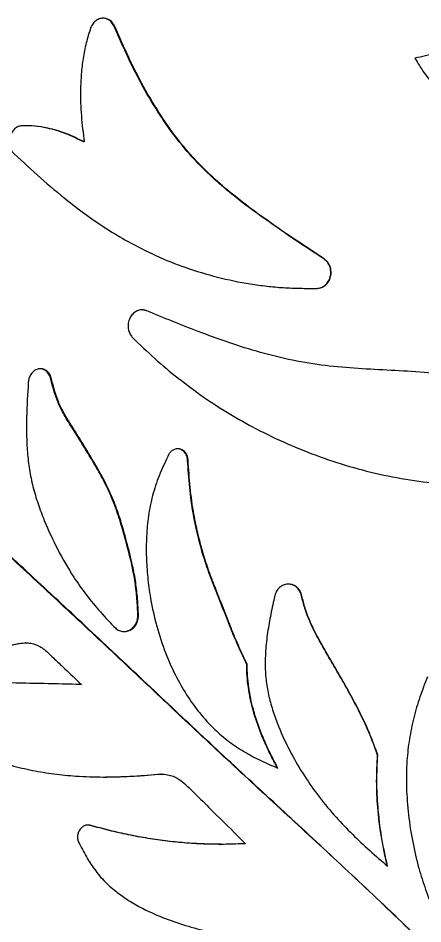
# Model space of a CAD drawing. Header units: millimetres. Extents: x 8 to 867, y 8 to 585.
# Drawn here: x 721.67 to 731.97, y 228.55 to 251.56 of the extents above; entities that cross this region are included whole.
import ezdxf

# ---------------------------------------------------------------- set-up
doc = ezdxf.new("R2010")
doc.units = ezdxf.units.MM
doc.layers.add('OUTLINE', color=7, linetype='Continuous', lineweight=25)

msp = doc.modelspace()

# ---------------------------------------------------------------- linework, layer by layer
at = {"layer": 'OUTLINE'}
for p, q in [((723.35911, 248.41719), (723.34101, 248.41719)), ((729.45142, 245.44296), (728.76697, 245.89615)), ((729.45982, 245.44296), (728.78132, 245.89283)), ((724.93394, 244.12597), (724.8323, 244.148)), ((722.53243, 242.35379), (722.51323, 242.35379)), ((725.9992, 240.33676), (725.98549, 240.33676)), ((724.73788, 236.37497), (724.72232, 236.37497)), ((721.67861, 235.6701), (721.85292, 235.68618)), ((721.87295, 235.68876), (721.85272, 235.68876)), ((727.50151, 235.13947), (727.49027, 235.13947)), ((723.28479, 234.62834), (723.26704, 234.62834)), ((730.8253, 232.83607), (730.81922, 232.83607)), ((725.32259, 232.35165), (725.30782, 232.35165)), ((723.50869, 231.04884), (723.4389, 231.0557)), ((726.83063, 230.56724), (726.84343, 230.56724))]:
    msp.add_line(p, q, dxfattribs=at)
for points, knots in [([(724.14549, 251.33617), (724.12518, 251.37506), (724.08451, 251.45295), (723.98332, 251.53203), (723.86992, 251.56719), (723.75858, 251.5574), (723.65986, 251.50982), (723.57364, 251.42843), (723.53923, 251.35337), (723.5209, 251.31338)], [0, 0, 0, 0, 0.15348404, 0.30735477, 0.45083314, 0.58306581, 0.71238166, 0.8467359, 1, 1, 1, 1]), ([(724.12861, 251.33617), (724.10826, 251.37525), (724.06753, 251.45351), (723.96635, 251.52968), (723.87834, 251.56461), (723.83035, 251.55887), (723.82103, 251.55776)], [0, 0, 0, 0, 0.31604069, 0.63286075, 0.92868485, 1, 1, 1, 1]), ([(723.5209, 251.31338), (723.48055, 251.18717), (723.39943, 250.93343), (723.32405, 250.53962), (723.2774, 250.14081), (723.25565, 249.65334), (723.27267, 249.07542), (723.33021, 248.63725), (723.35911, 248.41719)], [0, 0, 0, 0, 0.13608815, 0.27359237, 0.409604007, 0.546442641, 0.772212959, 1, 1, 1, 1]), ([(728.76697, 245.89615), (728.49713, 246.08071), (727.95754, 246.44979), (727.25446, 246.96577), (726.66753, 247.45882), (726.19447, 247.92214), (725.72586, 248.46388), (725.27858, 249.09266), (724.84878, 249.80606), (724.46786, 250.55688), (724.24171, 251.07636), (724.12861, 251.33617)], [0, 0, 0, 0, 0.13448561, 0.2689283, 0.36014235, 0.45145646, 0.54260174, 0.65571608, 0.76887641, 0.8844066, 1, 1, 1, 1]), ([(728.78132, 245.89283), (728.51158, 246.07756), (727.97219, 246.44698), (727.26941, 246.96341), (726.68268, 247.45672), (726.20981, 247.92025), (725.74141, 248.46227), (725.29441, 249.09141), (724.86494, 249.80525), (724.48437, 250.55649), (724.25847, 251.07623), (724.14549, 251.33617)], [0, 0, 0, 0, 0.13447259, 0.26890274, 0.36010746, 0.45141174, 0.54254688, 0.65567424, 0.76884748, 0.88439223, 1, 1, 1, 1]), ([(737.48764, 248.76855), (737.3623, 248.89802), (737.11162, 249.15694), (736.7206, 249.53018), (736.33972, 249.85139), (735.96798, 250.11571), (735.61153, 250.32652), (735.23719, 250.5032), (734.82375, 250.64516), (734.37263, 250.7403), (733.89055, 250.79057), (733.38276, 250.79737), (732.8537, 250.75495), (732.3072, 250.66711), (731.94783, 250.58577), (731.76818, 250.5451)], [0, 0, 0, 0, 0.0846497, 0.16930135, 0.25382072, 0.31842374, 0.38330726, 0.44805295, 0.51246742, 0.58811199, 0.66401533, 0.73978422, 0.82639962, 0.91321614, 1, 1, 1, 1]), ([(731.76818, 250.5451), (731.84516, 250.41928), (731.99925, 250.16744), (732.26977, 249.81633), (732.5872, 249.49221), (732.94001, 249.19003), (733.3171, 248.89985), (733.72053, 248.64808), (734.13459, 248.45925), (734.55152, 248.33618), (734.95987, 248.25782), (735.3737, 248.21375), (735.84745, 248.1943), (736.37926, 248.20814), (736.77092, 248.23704), (736.9668, 248.2515)], [0, 0, 0, 0, 0.07300132, 0.146114759, 0.218949388, 0.29730638, 0.376008273, 0.454283129, 0.532054238, 0.600181284, 0.668603375, 0.737203014, 0.805572943, 0.902758272, 1, 1, 1, 1]), ([(721.78102, 248.82985), (721.74585, 248.82504), (721.67549, 248.8154), (721.58221, 248.75172), (721.507, 248.65966), (721.45803, 248.53855), (721.44384, 248.39798), (721.47194, 248.25625), (721.52637, 248.16147), (721.56683, 248.12056), (721.57587, 248.11141)], [0, 0, 0, 0, 0.121332763, 0.242740824, 0.368264235, 0.504726779, 0.651526654, 0.807091863, 0.956864936, 1, 1, 1, 1]), ([(723.34101, 248.41719), (723.19089, 248.49124), (722.8906, 248.63937), (722.46663, 248.76253), (722.08818, 248.8268), (721.87011, 248.82883), (721.76042, 248.82985)], [0, 0, 0, 0, 0.2994828, 0.59910004, 0.79833805, 1, 1, 1, 1]), ([(723.35911, 248.41719), (723.20903, 248.49133), (722.9088, 248.63965), (722.48523, 248.76275), (722.10757, 248.82683), (721.89031, 248.82884), (721.78102, 248.82985)], [0, 0, 0, 0, 0.29992689, 0.59999011, 0.79878569, 1, 1, 1, 1]), ([(721.57587, 248.11141), (721.79752, 247.90792), (722.24076, 247.50099), (722.8571, 246.97864), (723.42235, 246.54896), (723.92678, 246.20135), (724.28067, 245.99564), (724.45753, 245.89283)], [0, 0, 0, 0, 0.24869611, 0.49732609, 0.66488479, 0.8325209, 1, 1, 1, 1]), ([(734.77028, 225.12804), (734.58009, 225.34379), (734.0351, 225.962), (733.09679, 226.9442), (731.87181, 228.17257), (730.52519, 229.45621), (729.07203, 230.80487), (727.61941, 232.13715), (726.18568, 233.46909), (724.77354, 234.80045), (723.37066, 236.11412), (721.98081, 237.40811), (720.70846, 238.57779), (719.55349, 239.6287), (718.51621, 240.56987), (717.49354, 241.49472), (716.48164, 242.40813), (715.4825, 243.30896), (714.49906, 244.19482), (713.53726, 245.06073), (712.9186, 245.61774), (712.60937, 245.89615)], [0, 0, 0, 0, 0.02647875, 0.07587289, 0.12521195, 0.18670984, 0.24824758, 0.30978944, 0.37129327, 0.43281494, 0.49437841, 0.55593432, 0.61744577, 0.66481137, 0.71220126, 0.75958896, 0.80695158, 0.85519983, 0.90348024, 0.9517568, 1, 1, 1, 1]), ([(737.2726, 222.05664), (736.94938, 222.48467), (736.30259, 223.34119), (735.27073, 224.57734), (734.20165, 225.78039), (733.09759, 226.94818), (731.87199, 228.17598), (730.52679, 229.46103), (729.07452, 230.81063), (727.623, 232.14405), (726.19037, 233.47711), (724.77933, 234.80956), (723.37747, 236.12423), (721.98865, 237.41919), (720.71833, 238.58874), (719.56638, 239.63854), (718.53303, 240.57761), (717.51421, 241.50046), (716.50611, 242.4119), (715.51071, 243.31082), (714.53092, 244.19484), (713.57263, 245.05899), (712.95615, 245.61495), (712.64802, 245.89283)], [0, 0, 0, 0, 0.04402205, 0.08809097, 0.13218404, 0.17626853, 0.22030357, 0.27519056, 0.33011297, 0.38503915, 0.43993128, 0.49483962, 0.54978535, 0.60472429, 0.65962346, 0.70176878, 0.74393563, 0.78610046, 0.82824315, 0.87117009, 0.9141255, 0.95707755, 1, 1, 1, 1]), ([(724.45753, 245.89283), (724.69673, 245.76733), (725.17511, 245.51634), (725.94226, 245.21252), (726.74421, 244.96951), (727.43826, 244.82696), (727.99946, 244.74969), (728.42212, 244.71043), (728.84901, 244.69554), (729.13554, 244.69582), (729.27884, 244.69596)], [0, 0, 0, 0, 0.16396284, 0.32791149, 0.49683128, 0.66574398, 0.748942, 0.83213346, 0.91605299, 1, 1, 1, 1]), ([(729.27017, 244.69596), (729.30886, 244.70069), (729.3863, 244.71017), (729.48849, 244.7743), (729.57056, 244.86697), (729.62311, 244.98829), (729.63737, 245.12857), (729.60498, 245.26969), (729.53667, 245.37925), (729.47497, 245.42536), (729.45142, 245.44296)], [0, 0, 0, 0, 0.1168197, 0.23380206, 0.3526421, 0.48317648, 0.62180215, 0.76729119, 0.91119015, 1, 1, 1, 1]), ([(729.27884, 244.69596), (729.31743, 244.70068), (729.39466, 244.71014), (729.49657, 244.77413), (729.57851, 244.8666), (729.6311, 244.98779), (729.64551, 245.12811), (729.61327, 245.26943), (729.54502, 245.37917), (729.48333, 245.42536), (729.45982, 245.44296)], [0, 0, 0, 0, 0.11657713, 0.23331137, 0.35194392, 0.48248701, 0.62124694, 0.76704295, 0.91122581, 1, 1, 1, 1]), ([(724.94941, 244.12597), (724.91386, 244.13655), (724.84271, 244.15772), (724.73071, 244.13949), (724.62972, 244.08578), (724.54624, 243.99838), (724.48827, 243.88179), (724.46532, 243.74401), (724.48621, 243.60166), (724.53642, 243.50358), (724.57598, 243.45944), (724.58467, 243.44975)], [0, 0, 0, 0, 0.10932423, 0.21876755, 0.32630178, 0.43874071, 0.55970285, 0.68965548, 0.826364, 0.96185555, 1, 1, 1, 1]), ([(740.52506, 239.27117), (740.35358, 239.41443), (740.00988, 239.70155), (739.48431, 240.12189), (738.94418, 240.52444), (738.38559, 240.89886), (737.80517, 241.23559), (737.1772, 241.53263), (736.50098, 241.7781), (735.78418, 241.98105), (735.05467, 242.14141), (734.31768, 242.27085), (733.57773, 242.37728), (732.80645, 242.48464), (732.00067, 242.56691), (731.16074, 242.61174), (730.32351, 242.65614), (729.4857, 242.72365), (728.65433, 242.85912), (727.83553, 243.06186), (727.03483, 243.31239), (726.29031, 243.58357), (725.59636, 243.85841), (725.16507, 244.03678), (724.94941, 244.12597)], [0, 0, 0, 0, 0.04002455, 0.080219, 0.12040147, 0.16045139, 0.20033971, 0.24015942, 0.28433012, 0.32857253, 0.37296927, 0.41748664, 0.46200787, 0.50636483, 0.55658765, 0.60687005, 0.65715962, 0.70739208, 0.75856734, 0.80987979, 0.86128707, 0.91259208, 0.95629498, 1, 1, 1, 1]), ([(724.58467, 243.44975), (724.7713, 243.26917), (725.14508, 242.90749), (725.74608, 242.40586), (726.37587, 241.93735), (727.03527, 241.5083), (727.75075, 241.10706), (728.52411, 240.73847), (729.35474, 240.40659), (730.21105, 240.13116), (731.0871, 239.91752), (731.956, 239.77507), (732.81184, 239.70336), (733.64903, 239.6769), (734.4878, 239.6732), (735.27288, 239.67579), (736.00424, 239.65849), (736.68049, 239.60972), (737.35244, 239.52331), (738.01516, 239.39212), (738.7078, 239.19275), (739.42271, 238.91666), (739.91665, 238.69724), (740.16369, 238.58751)], [0, 0, 0, 0, 0.04771816, 0.09557057, 0.14344756, 0.19126046, 0.23894532, 0.29241879, 0.34612772, 0.39986949, 0.45348747, 0.50688448, 0.55618864, 0.60556117, 0.6549969, 0.70438731, 0.74424559, 0.78424792, 0.82422487, 0.86408109, 0.90381649, 0.95189479, 1, 1, 1, 1]), ([(722.53243, 242.35379), (722.52427, 242.39448), (722.50794, 242.47594), (722.43838, 242.57489), (722.34678, 242.63766), (722.24622, 242.65838), (722.14963, 242.64089), (722.06325, 242.5906), (721.99301, 242.51109), (721.94741, 242.4143), (721.93831, 242.34473), (721.93416, 242.31295)], [0, 0, 0, 0, 0.12533148, 0.25090194, 0.36884012, 0.47740714, 0.58014012, 0.68246863, 0.78955694, 0.90386848, 1, 1, 1, 1]), ([(722.51323, 242.35379), (722.50507, 242.39437), (722.48875, 242.47559), (722.41912, 242.57557), (722.32782, 242.63452), (722.25737, 242.65798), (722.22398, 242.65195), (722.22348, 242.65186)], [0, 0, 0, 0, 0.26135976, 0.52320879, 0.76946487, 0.99653675, 1, 1, 1, 1]), ([(721.93416, 242.31295), (721.91682, 242.01646), (721.89078, 241.57108), (721.8873, 240.97657), (721.90736, 240.53077), (721.95909, 240.08876), (722.04852, 239.65029), (722.17718, 239.21995), (722.37981, 238.6832), (722.6731, 238.05476), (723.03666, 237.42314), (723.40763, 236.89831), (723.76396, 236.46819), (724.02102, 236.19944), (724.14951, 236.0651)], [0, 0, 0, 0, 0.126951869, 0.190706542, 0.254438937, 0.318215516, 0.381975661, 0.447634261, 0.513319752, 0.632561971, 0.751809274, 0.834458932, 0.917252638, 1, 1, 1, 1]), ([(724.72232, 236.37497), (724.71548, 236.51692), (724.70179, 236.80089), (724.65604, 237.22427), (724.564, 237.71003), (724.42306, 238.25431), (724.26492, 238.81783), (724.08525, 239.32476), (723.87962, 239.76797), (723.6818, 240.12018), (723.47501, 240.46467), (723.27946, 240.79434), (723.04115, 241.16839), (722.8335, 241.4859), (722.68645, 241.79004), (722.59125, 242.06868), (722.53923, 242.25875), (722.51323, 242.35379)], [0, 0, 0, 0, 0.064985994, 0.129998901, 0.194888431, 0.291957339, 0.389020706, 0.464899051, 0.540777249, 0.616326213, 0.654082988, 0.729594795, 0.796505219, 0.863394192, 0.908782827, 0.954392464, 1, 1, 1, 1]), ([(724.73788, 236.37497), (724.73103, 236.51713), (724.71734, 236.8015), (724.67153, 237.22548), (724.57939, 237.71193), (724.43844, 238.25704), (724.28023, 238.82145), (724.10013, 239.32914), (723.894, 239.773), (723.69585, 240.12579), (723.48883, 240.47092), (723.29376, 240.80052), (723.05615, 241.17358), (722.84991, 241.48973), (722.70422, 241.79268), (722.60988, 242.07005), (722.55825, 242.25921), (722.53243, 242.35379)], [0, 0, 0, 0, 0.06509478, 0.13021652, 0.19521537, 0.29244691, 0.38967237, 0.46569828, 0.54172491, 0.61741925, 0.65524879, 0.73090623, 0.79748858, 0.8640483, 0.90921998, 0.95461072, 1, 1, 1, 1]), ([(725.9992, 240.33676), (725.99438, 240.37247), (725.98473, 240.44395), (725.92839, 240.53488), (725.85008, 240.59664), (725.76092, 240.62229), (725.67378, 240.61435), (725.59495, 240.57739), (725.54084, 240.5276), (725.51677, 240.49056), (725.50903, 240.47866)], [0, 0, 0, 0, 0.14984447, 0.29992674, 0.44248986, 0.57258103, 0.69486544, 0.81482473, 0.94048757, 1, 1, 1, 1]), ([(725.98549, 240.33676), (725.98067, 240.37239), (725.97103, 240.44369), (725.91471, 240.53519), (725.83651, 240.59468), (725.7678, 240.62036), (725.73084, 240.61594), (725.7238, 240.6151)], [0, 0, 0, 0, 0.248162152, 0.496710734, 0.733082518, 0.94916369, 1, 1, 1, 1]), ([(725.50903, 240.47866), (725.43239, 240.3195), (725.27898, 240.00089), (725.10448, 239.49851), (724.99043, 238.98182), (724.93902, 238.45874), (724.92875, 237.93603), (724.95937, 237.41474), (725.03367, 236.83269), (725.16712, 236.19471), (725.38196, 235.5127), (725.64777, 234.90138), (725.95316, 234.36412), (726.28602, 233.90073), (726.6464, 233.50167), (727.03134, 233.17454), (727.42687, 232.91287), (727.8454, 232.68753), (728.13845, 232.56531), (728.28466, 232.50434)], [0, 0, 0, 0, 0.05560671, 0.11131232, 0.16675471, 0.22142043, 0.27628058, 0.33120842, 0.38596576, 0.46162533, 0.53746601, 0.61306888, 0.67409253, 0.73526399, 0.79621172, 0.84693845, 0.89793614, 0.94907686, 1, 1, 1, 1]), ([(727.49027, 235.13947), (727.42313, 235.28319), (727.28887, 235.5706), (727.13196, 235.93503), (726.93239, 236.45369), (726.7214, 236.96731), (726.49446, 237.5604), (726.34861, 238.01516), (726.22854, 238.4782), (726.1155, 239.01813), (726.03139, 239.63868), (726.00079, 240.104), (725.98549, 240.33676)], [0, 0, 0, 0, 0.08759159, 0.17516363, 0.21894173, 0.39405681, 0.48173521, 0.56939592, 0.65709821, 0.74480559, 0.87235158, 1, 1, 1, 1]), ([(727.50151, 235.13947), (727.43446, 235.28324), (727.30038, 235.57073), (727.14368, 235.93526), (726.9444, 236.45404), (726.73367, 236.96778), (726.50709, 237.56102), (726.36149, 238.01587), (726.24164, 238.47897), (726.12886, 239.01881), (726.04497, 239.6391), (726.01446, 240.10414), (725.9992, 240.33676)], [0, 0, 0, 0, 0.08760578, 0.17519175, 0.21897677, 0.39411978, 0.48181165, 0.56948632, 0.65720205, 0.74492296, 0.87240997, 1, 1, 1, 1]), ([(715.64492, 237.08828), (715.72367, 236.97489), (715.88128, 236.74796), (716.15042, 236.44293), (716.48132, 236.16301), (716.88037, 235.93233), (717.33566, 235.74045), (717.85628, 235.5864), (718.44131, 235.47145), (719.09089, 235.40674), (719.75299, 235.39879), (720.41088, 235.44268), (721.05965, 235.53778), (721.48574, 235.62598), (721.69884, 235.6701)], [0, 0, 0, 0, 0.06092778, 0.12193235, 0.18258754, 0.25966695, 0.33707464, 0.41436774, 0.51362501, 0.61322221, 0.71287873, 0.81221702, 0.90608542, 1, 1, 1, 1]), ([(728.89503, 236.88095), (728.88177, 236.92469), (728.8552, 237.01231), (728.76474, 237.11351), (728.65234, 237.17329), (728.53323, 237.18753), (728.42002, 237.16068), (728.32147, 237.09775), (728.24144, 237.00358), (728.21567, 236.92427), (728.20237, 236.88334)], [0, 0, 0, 0, 0.13730884, 0.27503686, 0.40200301, 0.52124112, 0.63567042, 0.75101572, 0.87151853, 1, 1, 1, 1]), ([(728.88591, 236.88095), (728.87264, 236.92473), (728.84606, 237.01243), (728.75556, 237.11246), (728.64909, 237.17282), (728.57463, 237.17666), (728.5419, 237.17835)], [0, 0, 0, 0, 0.27360201, 0.54802978, 0.80135209, 1, 1, 1, 1]), ([(728.20237, 236.88334), (728.16859, 236.72866), (728.10095, 236.419), (728.01758, 235.95116), (727.96404, 235.47979), (727.9531, 235.03159), (727.99404, 234.61115), (728.07526, 234.22239), (728.19027, 233.84272), (728.36639, 233.39083), (728.6154, 232.87352), (728.95195, 232.30187), (729.33413, 231.75989), (729.74486, 231.26608), (730.17677, 230.81905), (730.61619, 230.40779), (730.92041, 230.14517), (731.07251, 230.01386)], [0, 0, 0, 0, 0.05939771, 0.11891725, 0.17823734, 0.237362, 0.28703152, 0.33694401, 0.38698523, 0.43683076, 0.52044667, 0.60435198, 0.68829373, 0.77195998, 0.84792842, 0.92396935, 1, 1, 1, 1]), ([(730.81922, 232.83607), (730.74848, 233.03006), (730.60703, 233.41795), (730.3393, 233.97585), (730.09507, 234.42853), (729.91777, 234.74154), (729.78929, 234.96391), (729.6082, 235.27439), (729.39924, 235.62881), (729.20434, 235.99229), (729.07256, 236.27612), (728.9595, 236.5712), (728.91043, 236.77772), (728.88591, 236.88095)], [0, 0, 0, 0, 0.13732576, 0.27459683, 0.41182415, 0.48042228, 0.5147214, 0.58331838, 0.72051528, 0.78968994, 0.85884023, 0.92944323, 1, 1, 1, 1]), ([(730.8253, 232.83607), (730.75466, 233.03009), (730.6134, 233.41806), (730.346, 233.97612), (730.10205, 234.42895), (729.92496, 234.74208), (729.79662, 234.96454), (729.61574, 235.27515), (729.40708, 235.62961), (729.21257, 235.99305), (729.08114, 236.27668), (728.96842, 236.57151), (728.91949, 236.77783), (728.89503, 236.88095)], [0, 0, 0, 0, 0.13736752, 0.27468087, 0.41194946, 0.48056934, 0.51487848, 0.58349742, 0.72073631, 0.78985771, 0.85895483, 0.9295006, 1, 1, 1, 1]), ([(724.14951, 236.0651), (724.18102, 236.04064), (724.24408, 235.99167), (724.36104, 235.96677), (724.47653, 235.9831), (724.58082, 236.03876), (724.66494, 236.12787), (724.72389, 236.24385), (724.73318, 236.33089), (724.73788, 236.37497)], [0, 0, 0, 0, 0.1431045, 0.28645183, 0.42428973, 0.559789, 0.69990556, 0.84805481, 1, 1, 1, 1]), ([(724.35816, 235.97524), (724.39253, 235.97774), (724.4645, 235.98295), (724.56544, 236.03967), (724.6497, 236.12826), (724.70844, 236.24442), (724.71767, 236.3312), (724.72232, 236.37497)], [0, 0, 0, 0, 0.17753567, 0.37172149, 0.57238384, 0.78430068, 1, 1, 1, 1]), ([(719.73672, 235.40783), (719.95913, 235.41905), (720.3916, 235.44086), (721.04021, 235.53863), (721.46578, 235.62627), (721.67861, 235.6701)], [0, 0, 0, 0, 0.34609475, 0.67296751, 1, 1, 1, 1]), ([(721.69884, 235.6701), (721.76423, 235.67993), (721.87461, 235.69654), (722.03117, 235.67388), (722.16334, 235.63081), (722.29048, 235.5634), (722.36459, 235.49991), (722.40217, 235.46772)], [0, 0, 0, 0, 0.26002935, 0.43898387, 0.62310895, 0.80890055, 1, 1, 1, 1]), ([(722.40217, 235.46772), (722.47854, 235.39508), (722.63128, 235.24979), (722.92525, 234.97024), (723.14344, 234.76275), (723.28479, 234.62834)], [0, 0, 0, 0, 0.260467191, 0.520934461, 1, 1, 1, 1]), ([(728.27468, 232.50434), (728.21124, 232.62341), (728.08424, 232.86181), (727.91388, 233.22989), (727.76466, 233.60833), (727.62692, 234.04914), (727.5394, 234.46471), (727.49684, 234.8477), (727.49246, 235.04221), (727.49027, 235.13947)], [0, 0, 0, 0, 0.14622921, 0.2927572, 0.43903351, 0.58602536, 0.79116532, 0.89557842, 1, 1, 1, 1]), ([(728.28466, 232.50434), (728.2213, 232.62346), (728.09445, 232.86195), (727.92432, 233.23013), (727.77532, 233.60867), (727.63784, 234.04948), (727.55052, 234.46498), (727.50806, 234.84782), (727.50369, 235.04225), (727.50151, 235.13947)], [0, 0, 0, 0, 0.14625501, 0.29280584, 0.43910676, 0.58612252, 0.79122097, 0.89560558, 1, 1, 1, 1]), ([(732.09173, 234.82711), (732.02424, 234.6565), (731.88905, 234.31473), (731.73463, 233.78501), (731.62107, 233.2457), (731.55472, 232.65181), (731.54666, 232.00711), (731.59651, 231.31644), (731.70359, 230.63243), (731.85271, 229.99745), (732.03529, 229.41272), (732.24642, 228.87907), (732.49908, 228.36412), (732.77895, 227.89157), (733.09305, 227.47064), (733.42933, 227.09854), (733.67075, 226.86692), (733.79143, 226.75113)], [0, 0, 0, 0, 0.06264769, 0.12550329, 0.18827881, 0.25081719, 0.32954575, 0.40856231, 0.48764824, 0.56647146, 0.63188653, 0.69749688, 0.7630561, 0.82840103, 0.88549882, 0.94276181, 1, 1, 1, 1]), ([(723.26704, 234.62834), (722.95038, 234.63566), (722.31673, 234.65031), (721.38081, 234.67231), (720.45474, 234.69435), (719.849, 234.70906), (719.54597, 234.71641)], [0, 0, 0, 0, 0.24938267, 0.4990108, 0.74938122, 1, 1, 1, 1]), ([(723.28479, 234.62834), (722.96861, 234.63566), (722.33594, 234.65031), (721.40146, 234.67231), (720.47681, 234.69435), (719.87201, 234.70906), (719.56945, 234.71641)], [0, 0, 0, 0, 0.24938301, 0.49901121, 0.74938129, 1, 1, 1, 1]), ([(719.33601, 234.26393), (719.3998, 234.15087), (719.52739, 233.92474), (719.74575, 233.60664), (720.0067, 233.32688), (720.30942, 233.09933), (720.63593, 232.90641), (721.03183, 232.72661), (721.49839, 232.56833), (722.03592, 232.43988), (722.586, 232.35299), (723.18597, 232.29355), (723.83633, 232.27071), (724.53541, 232.28996), (725.00498, 232.32833), (725.23971, 232.34751)], [0, 0, 0, 0, 0.05770462, 0.11542205, 0.17271332, 0.23123326, 0.28997681, 0.34861917, 0.43327009, 0.51818946, 0.60326249, 0.6881243, 0.79200578, 0.89602577, 1, 1, 1, 1]), ([(731.06684, 230.01386), (731.01257, 230.26108), (730.90401, 230.75555), (730.81921, 231.47795), (730.78471, 232.17295), (730.80769, 232.61458), (730.81922, 232.83607)], [0, 0, 0, 0, 0.26714242, 0.53431344, 0.76645078, 1, 1, 1, 1]), ([(731.07251, 230.01386), (731.01832, 230.2611), (730.90993, 230.7556), (730.82527, 231.47801), (730.79083, 232.17298), (730.81379, 232.6146), (730.8253, 232.83607)], [0, 0, 0, 0, 0.26714894, 0.53432508, 0.7664595, 1, 1, 1, 1]), ([(723.9027, 232.28014), (724.10834, 232.28328), (724.54701, 232.28998), (724.98983, 232.32755), (725.22506, 232.34751)], [0, 0, 0, 0, 0.46878096, 1, 1, 1, 1]), ([(725.23971, 232.34751), (725.3083, 232.3496), (725.4251, 232.35315), (725.58649, 232.31197), (725.75121, 232.24264), (725.85206, 232.15838), (725.91439, 232.1063)], [0, 0, 0, 0, 0.27808667, 0.47353991, 0.67463732, 1, 1, 1, 1]), ([(725.91439, 232.1063), (726.04959, 231.97444), (726.31999, 231.71071), (726.83448, 231.20474), (727.21268, 230.82727), (727.45627, 230.58414)], [0, 0, 0, 0, 0.26248258, 0.52496645, 1, 1, 1, 1]), ([(723.52593, 231.04884), (723.49754, 231.05383), (723.44076, 231.06382), (723.35493, 231.0394), (723.2801, 230.98835), (723.22227, 230.91225), (723.18856, 230.81783), (723.18252, 230.71682), (723.20187, 230.65469), (723.21104, 230.62525)], [0, 0, 0, 0, 0.1374603, 0.27493223, 0.41286388, 0.55468063, 0.70383871, 0.85966978, 1, 1, 1, 1]), ([(726.8313, 230.56922), (726.70575, 230.56965), (726.41395, 230.57064), (725.95928, 230.59772), (725.46418, 230.64575), (724.97003, 230.71536), (724.47699, 230.80609), (723.98865, 230.91547), (723.66877, 231.00436), (723.50869, 231.04884)], [0, 0, 0, 0, 0.109978634, 0.255602651, 0.401229299, 0.550249779, 0.6995483, 0.849648351, 1, 1, 1, 1]), ([(727.45627, 230.58414), (727.29107, 230.57716), (726.96065, 230.56322), (726.46588, 230.57025), (725.97273, 230.5972), (725.47845, 230.64589), (724.98503, 230.71533), (724.49274, 230.8061), (724.00515, 230.91547), (723.68576, 231.00436), (723.52593, 231.04884)], [0, 0, 0, 0, 0.12248373, 0.24497012, 0.3685008, 0.49203441, 0.61845468, 0.7451104, 0.87244844, 1, 1, 1, 1]), ([(723.21104, 230.62525), (723.27615, 230.49778), (723.40641, 230.24273), (723.64011, 229.88511), (723.91731, 229.57104), (724.23381, 229.30993), (724.56958, 229.08418), (724.98717, 228.85945), (725.48993, 228.64735), (726.07873, 228.4576), (726.68305, 228.31042), (727.35462, 228.1863), (728.09309, 228.08738), (728.89706, 228.01019), (729.43708, 227.96771), (729.70707, 227.94647)], [0, 0, 0, 0, 0.05771974, 0.11549331, 0.17287337, 0.22827031, 0.28384101, 0.33931838, 0.42337861, 0.50770283, 0.59218565, 0.67646331, 0.78426079, 0.89213732, 1, 1, 1, 1])]:
    msp.add_open_spline(points, degree=3, knots=knots, dxfattribs=at)

doc.saveas('drawing.dxf')
